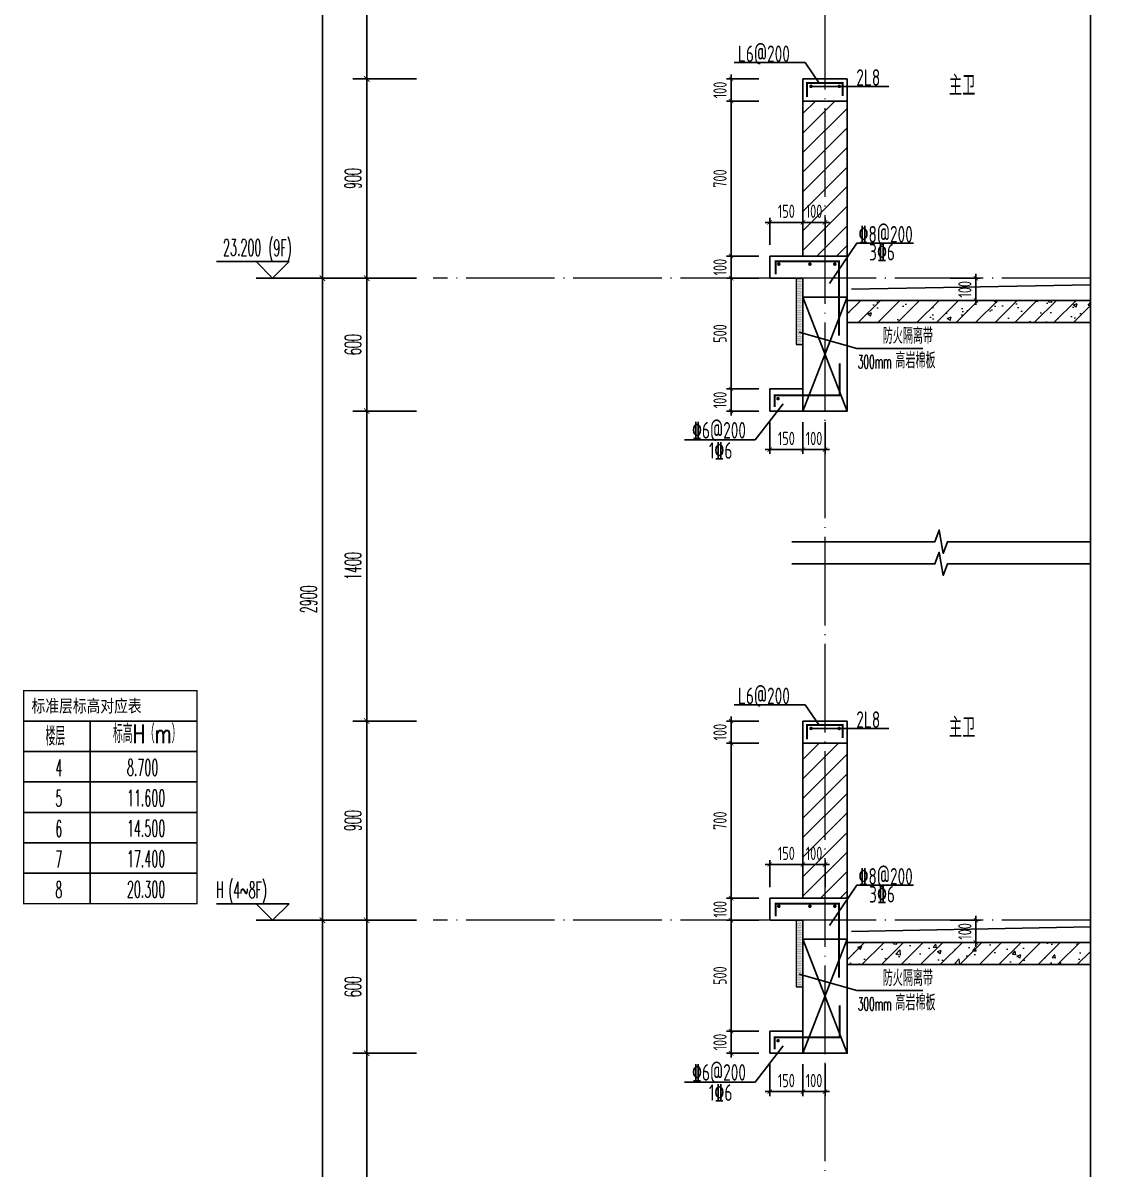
# Model space of a CAD drawing. Extents: x 826826 to 1642106, y -156213 to 399140.
# Drawn here: x 1565534 to 1570408, y 295343 to 300519 of the extents above; entities that cross this region are included whole.
import ezdxf

# ---------------------------------------------------------------- set-up
doc = ezdxf.new("R2010")
doc.units = 0
doc.header["$LTSCALE"] = 1000
doc.linetypes.add('DOTE', pattern=[2.4200000000000004, 2, -0.2, 0.02, -0.2])
doc.layers.get('0').update_dxf_attribs({"linetype": 'CONTINUOUS'})
doc.layers.get('DEFPOINTS').update_dxf_attribs({"linetype": 'CONTINUOUS'})
for name, color, linetype in [('C-Sheet-图框', 101, 'CONTINUOUS'), ('DIM', 2, 'CONTINUOUS'), ('DIM_ELEV', 3, 'CONTINUOUS'), ('DIM_IDEN', 67, 'CONTINUOUS'), ('DIM_SYMB', 3, 'CONTINUOUS'), ('PUB_DIM', 3, 'CONTINUOUS'), ('PUB_TEXT', 2, 'CONTINUOUS'), ('REIN', 6, 'CONTINUOUS'), ('S-大样-砼线', 7, 'CONTINUOUS'), ('S-引出线', 40, 'CONTINUOUS'), ('TEXT', 2, 'CONTINUOUS'), ('WALL', 5, 'CONTINUOUS'), ('看线', 251, 'CONTINUOUS')]:
    doc.layers.add(name, color=color, linetype=linetype)
for name, color, linetype, lineweight in [('DOTE', 251, 'DOTE', 9), ('PUB_HATCH', 8, 'CONTINUOUS', 9), ('内粉刷', 37, 'CONTINUOUS', 9)]:
    doc.layers.add(name, color=color, linetype=linetype, lineweight=lineweight)
doc.styles.add('_TCH_DIM', font='SIMPLEX.shx', dxfattribs={"width": 0.7, "bigfont": 'GBCBIG.shx'})
doc.styles.add('_TCH_DIM_T3', font='SIMPLEX.shx', dxfattribs={"width": 0.4941176470588236, "bigfont": 'GBCBIG.shx'})
doc.styles.add('DIM_FONT_T3', font='SIMPLEX', dxfattribs={"width": 0.7058823529411765, "bigfont": 'GBCBIG'})
doc.styles.add('TSSD_DIMENSION', font='Tssdeng.shx', dxfattribs={"width": 0.7, "bigfont": 'tssdchn.shx'})
doc.styles.add('TSSD_REIN', font='tssdeng.shx', dxfattribs={"width": 0.7, "height": 300, "bigfont": 'tssdchn.shx'})
doc.styles.add('w', font='tssdeng.shx', dxfattribs={"width": 0.8, "bigfont": 'tssdchn.shx'})
doc.styles.add('宋体', font='', dxfattribs={"height": 50})
doc.styles.get('宋体').set_extended_font_data('SimSun')
doc.dimstyles.new('_TCH_ARCH&&25', dxfattribs={"dimtxt": 74.375, "dimasz": 25, "dimexe": 62.5, "dimexo": 75, "dimgap": 25, "dimtad": 1, "dimdec": 0, "dimzin": 0, "dimdsep": 46, "dimtxsty": '_TCH_DIM_T3', "dimblk": 'ARCHTICK', "dimcen": 0.09, "dimclrt": 7, "dimazin": 0, "dimtfac": 1, "dimtdec": 0, "dimtix": 1, "dimtmove": 2, "dimatfit": 3, "dimldrblk": 'ARCHTICK', "dimfxl": 0, "dimtolj": 1, "dimtzin": 0, "dimarcsym": 0})
doc.dimstyles.new('TSSD_20_20', dxfattribs={"dimtxt": 60, "dimasz": 20, "dimexe": 20, "dimexo": 50, "dimgap": 20, "dimtad": 1, "dimdec": 0, "dimzin": 0, "dimdsep": 46, "dimtxsty": 'TSSD_DIMENSION', "dimblk": 'ARCHTICK', "dimblk1": 'ARCHTICK', "dimblk2": 'ARCHTICK', "dimcen": 0, "dimdle": 20, "dimclrt": 7, "dimadec": 0, "dimazin": 0, "dimtfac": 1, "dimtdec": 0, "dimtix": 1, "dimtmove": 2, "dimatfit": 3, "dimfxl": 0, "dimtolj": 1, "dimtzin": 0, "dimarcsym": 0})

# ---------------------------------------------------------------- blocks, each defined once
blk = doc.blocks.new('_ArchTick')
at = {"color": 0, "linetype": 'ByBlock', "const_width": 0.15}
blk.add_lwpolyline([(-0.5, -0.5), (0.5, 0.5)], dxfattribs=at)
blk = doc.blocks.new('*D2730')
at = {"layer": 'DEFPOINTS', "color": 0}
for p in [(910898.228396084, -114386.082387041), (911064.1882811756, -114386.082387041), (910898.228396084, -114486.0823868571)]:
    blk.add_point(p, dxfattribs=at)
at = {"layer": 'DIM', "color": 0, "lineweight": -2}
for p, q in [((910948.228396084, -114386.082387041), (911084.1882811756, -114386.082387041)), ((911064.1882811756, -114386.082387041), (911064.1882811756, -114366.082387041)), ((911064.1882811756, -114486.0823868571), (911064.1882811756, -114386.082387041)), ((910948.228396084, -114486.0823868571), (911084.1882811756, -114486.0823868571)), ((911064.1882811756, -114486.0823868571), (911064.1882811756, -114506.0823868571))]:
    blk.add_line(p, q, dxfattribs=at)
at = {"layer": 'DIM', "color": 0, "lineweight": -2, "xscale": 20, "yscale": 20, "zscale": 20}
for p, rotation in [((911064.1882811756, -114386.082387041), 270), ((911064.1882811756, -114486.0823868571), 90)]:
    blk.add_blockref('_ArchTick', p, dxfattribs=dict(at, rotation=rotation))
at = {"layer": 'DIM', "color": 7, "insert": (911014.1882811756, -114436.0823869489), "char_height": 60, "attachment_point": 5, "rotation": 90, "style": 'TSSD_DIMENSION'}
blk.add_mtext('\\A1;100', dxfattribs=at)
blk = doc.blocks.new('*D2731')
at = {"layer": 'DEFPOINTS', "color": 0}
for p in [(909958.4352635219, -113486.0823868667), (910133.0460299711, -113486.0823868667), (910133.0460299711, -113586.0823868667)]:
    blk.add_point(p, dxfattribs=at)
at = {"layer": 'DIM', "color": 0, "lineweight": -2}
for p, q in [((909958.4352635219, -113486.0823868667), (909958.4352635219, -113466.0823868667)), ((910083.0460299711, -113486.0823868667), (909938.4352635219, -113486.0823868667)), ((909958.4352635219, -113586.0823868667), (909958.4352635219, -113486.0823868667)), ((910083.0460299711, -113586.0823868667), (909938.4352635219, -113586.0823868667)), ((909958.4352635219, -113586.0823868667), (909958.4352635219, -113606.0823868667))]:
    blk.add_line(p, q, dxfattribs=at)
at = {"layer": 'DIM', "color": 0, "lineweight": -2, "xscale": 20, "yscale": 20, "zscale": 20}
for p, rotation in [((909958.4352635219, -113486.0823868667), 270), ((909958.4352635219, -113586.0823868667), 90)]:
    blk.add_blockref('_ArchTick', p, dxfattribs=dict(at, rotation=rotation))
at = {"layer": 'DIM', "color": 7, "insert": (909908.4352635219, -113536.0823868666), "char_height": 60, "attachment_point": 5, "rotation": 90, "style": 'TSSD_DIMENSION'}
blk.add_mtext('\\A1;100', dxfattribs=at)
blk = doc.blocks.new('*D2732')
at = {"layer": 'DEFPOINTS', "color": 0}
for p in [(909958.4352635219, -114286.0825243752), (910133.0460299711, -114286.0825243752), (910133.0460299711, -114386.0825243908)]:
    blk.add_point(p, dxfattribs=at)
at = {"layer": 'DIM', "color": 0, "lineweight": -2}
for p, q in [((910083.0460299711, -114286.0825243752), (909938.4352635219, -114286.0825243752)), ((909958.4352635219, -114286.0825243752), (909958.4352635219, -114266.0825243752)), ((909958.4352635219, -114386.0825243908), (909958.4352635219, -114286.0825243752)), ((910083.0460299711, -114386.0825243908), (909938.4352635219, -114386.0825243908)), ((909958.4352635219, -114386.0825243908), (909958.4352635219, -114406.0825243908))]:
    blk.add_line(p, q, dxfattribs=at)
at = {"layer": 'DIM', "color": 0, "lineweight": -2, "xscale": 20, "yscale": 20, "zscale": 20}
for p, rotation in [((909958.4352635219, -114286.0825243752), 270), ((909958.4352635219, -114386.0825243908), 90)]:
    blk.add_blockref('_ArchTick', p, dxfattribs=dict(at, rotation=rotation))
at = {"layer": 'DIM', "color": 7, "insert": (909908.4352635219, -114336.0825243829), "char_height": 60, "attachment_point": 5, "rotation": 90, "style": 'TSSD_DIMENSION'}
blk.add_mtext('\\A1;100', dxfattribs=at)
blk = doc.blocks.new('*D2733')
at = {"layer": 'DEFPOINTS', "color": 0}
for p in [(909958.4352635219, -114386.0825243908), (910133.0460299711, -114386.0825243908), (910133.0460299711, -114886.0825243908)]:
    blk.add_point(p, dxfattribs=at)
at = {"layer": 'DIM', "color": 0, "lineweight": -2}
for p, q in [((910083.0460299711, -114386.0825243908), (909938.4352635219, -114386.0825243908)), ((909958.4352635219, -114906.0825243908), (909958.4352635219, -114366.0825243908)), ((910083.0460299711, -114886.0825243908), (909938.4352635219, -114886.0825243908))]:
    blk.add_line(p, q, dxfattribs=at)
at = {"layer": 'DIM', "color": 0, "lineweight": -2, "xscale": 20, "yscale": 20, "zscale": 20}
for p, rotation in [((909958.4352635219, -114386.0825243908), 90), ((909958.4352635219, -114886.0825243908), 270)]:
    blk.add_blockref('_ArchTick', p, dxfattribs=dict(at, rotation=rotation))
at = {"layer": 'DIM', "color": 7, "insert": (909908.4352635219, -114636.0825243907), "char_height": 60, "attachment_point": 5, "rotation": 90, "style": 'TSSD_DIMENSION'}
blk.add_mtext('\\A1;500', dxfattribs=at)
blk = doc.blocks.new('*D2734')
at = {"layer": 'DEFPOINTS', "color": 0}
for p in [(909958.4352635219, -114886.0825243908), (910133.0460299711, -114886.0825243908), (910133.0460299711, -114986.0825243907)]:
    blk.add_point(p, dxfattribs=at)
at = {"layer": 'DIM', "color": 0, "lineweight": -2}
for p, q in [((910083.0460299711, -114886.0825243908), (909938.4352635219, -114886.0825243908)), ((909958.4352635219, -114886.0825243908), (909958.4352635219, -114866.0825243908)), ((909958.4352635219, -114986.0825243907), (909958.4352635219, -114886.0825243908)), ((910083.0460299711, -114986.0825243907), (909938.4352635219, -114986.0825243907)), ((909958.4352635219, -114986.0825243907), (909958.4352635219, -115006.0825243907))]:
    blk.add_line(p, q, dxfattribs=at)
at = {"layer": 'DIM', "color": 0, "lineweight": -2, "xscale": 20, "yscale": 20, "zscale": 20}
for p, rotation in [((909958.4352635219, -114886.0825243908), 270), ((909958.4352635219, -114986.0825243907), 90)]:
    blk.add_blockref('_ArchTick', p, dxfattribs=dict(at, rotation=rotation))
at = {"layer": 'DIM', "color": 7, "insert": (909908.4352635219, -114936.0825243906), "char_height": 60, "attachment_point": 5, "rotation": 90, "style": 'TSSD_DIMENSION'}
blk.add_mtext('\\A1;100', dxfattribs=at)
blk = doc.blocks.new('*D2735')
at = {"layer": 'DEFPOINTS', "color": 0}
for p in [(910133.0460299711, -114986.0825243871), (910283.0460299696, -114986.08252439), (910283.0460299696, -115159.7932143431)]:
    blk.add_point(p, dxfattribs=at)
at = {"layer": 'DIM', "color": 0, "lineweight": -2}
for p, q in [((910133.0460299711, -115036.0825243871), (910133.0460299711, -115179.7932143431)), ((910283.0460299696, -115036.08252439), (910283.0460299696, -115179.7932143431)), ((910113.0460299711, -115159.7932143431), (910303.0460299696, -115159.7932143431))]:
    blk.add_line(p, q, dxfattribs=at)
at = {"layer": 'DIM', "color": 0, "lineweight": -2, "xscale": 20, "yscale": 20, "zscale": 20, "rotation": 180}
blk.add_blockref('_ArchTick', (910133.0460299711, -115159.7932143431), dxfattribs=at)
at = {"layer": 'DIM', "color": 0, "lineweight": -2, "xscale": 20, "yscale": 20, "zscale": 20}
blk.add_blockref('_ArchTick', (910283.0460299696, -115159.7932143431), dxfattribs=at)
at = {"layer": 'DIM', "color": 7, "insert": (910208.0460299703, -115109.7932143431), "char_height": 60, "attachment_point": 5, "style": 'TSSD_DIMENSION'}
blk.add_mtext('\\A1;150', dxfattribs=at)
blk = doc.blocks.new('*D2736')
at = {"layer": 'DEFPOINTS', "color": 0}
for p in [(910283.0460299696, -114986.08252439), (910383.0460232922, -114986.0825243919), (910383.0460232922, -115159.7932143455)]:
    blk.add_point(p, dxfattribs=at)
at = {"layer": 'DIM', "color": 0, "lineweight": -2}
for p, q in [((910283.0460299696, -115036.08252439), (910283.0460299696, -115179.7932143455)), ((910383.0460232922, -115036.0825243919), (910383.0460232922, -115179.7932143455)), ((910283.0460299696, -115159.7932143455), (910263.0460299696, -115159.7932143455)), ((910283.0460299696, -115159.7932143455), (910383.0460232922, -115159.7932143455)), ((910383.0460232922, -115159.7932143455), (910403.0460232922, -115159.7932143455))]:
    blk.add_line(p, q, dxfattribs=at)
at = {"layer": 'DIM', "color": 0, "lineweight": -2, "xscale": 20, "yscale": 20, "zscale": 20}
blk.add_blockref('_ArchTick', (910283.0460299696, -115159.7932143455), dxfattribs=at)
at = {"layer": 'DIM', "color": 0, "lineweight": -2, "xscale": 20, "yscale": 20, "zscale": 20, "rotation": 180}
blk.add_blockref('_ArchTick', (910383.0460232922, -115159.7932143455), dxfattribs=at)
at = {"layer": 'DIM', "color": 7, "insert": (910333.0460266309, -115109.7932143455), "char_height": 60, "attachment_point": 5, "style": 'TSSD_DIMENSION'}
blk.add_mtext('\\A1;100', dxfattribs=at)
blk = doc.blocks.new('*D2737')
at = {"layer": 'DEFPOINTS', "color": 0}
for p in [(910283.0460299663, -114133.7331786214), (910133.0460299368, -114286.0566567279), (910283.0460299663, -114286.0566567308)]:
    blk.add_point(p, dxfattribs=at)
at = {"layer": 'DIM', "color": 0, "lineweight": -2}
for p, q in [((910113.0460299368, -114133.7331786214), (910303.0460299663, -114133.7331786214)), ((910133.0460299368, -114236.0566567279), (910133.0460299368, -114113.7331786214)), ((910283.0460299663, -114236.0566567308), (910283.0460299663, -114113.7331786214))]:
    blk.add_line(p, q, dxfattribs=at)
at = {"layer": 'DIM', "color": 0, "lineweight": -2, "xscale": 20, "yscale": 20, "zscale": 20, "rotation": 180}
blk.add_blockref('_ArchTick', (910133.0460299368, -114133.7331786214), dxfattribs=at)
at = {"layer": 'DIM', "color": 0, "lineweight": -2, "xscale": 20, "yscale": 20, "zscale": 20}
blk.add_blockref('_ArchTick', (910283.0460299663, -114133.7331786214), dxfattribs=at)
at = {"layer": 'DIM', "color": 7, "insert": (910208.0460299515, -114083.7331786214), "char_height": 60, "attachment_point": 5, "style": 'TSSD_DIMENSION'}
blk.add_mtext('\\A1;150', dxfattribs=at)
blk = doc.blocks.new('*D2738')
at = {"layer": 'DEFPOINTS', "color": 0}
for p in [(910383.0460232887, -114133.7331786237), (910283.0460299663, -114286.0566567308), (910383.0460232887, -114286.0566567327)]:
    blk.add_point(p, dxfattribs=at)
at = {"layer": 'DIM', "color": 0, "lineweight": -2}
for p, q in [((910283.0460299663, -114133.7331786237), (910263.0460299663, -114133.7331786237)), ((910283.0460299663, -114236.0566567308), (910283.0460299663, -114113.7331786237)), ((910283.0460299663, -114133.7331786237), (910383.0460232887, -114133.7331786237)), ((910383.0460232887, -114236.0566567327), (910383.0460232887, -114113.7331786237)), ((910383.0460232887, -114133.7331786237), (910403.0460232887, -114133.7331786237))]:
    blk.add_line(p, q, dxfattribs=at)
at = {"layer": 'DIM', "color": 0, "lineweight": -2, "xscale": 20, "yscale": 20, "zscale": 20}
blk.add_blockref('_ArchTick', (910283.0460299663, -114133.7331786237), dxfattribs=at)
at = {"layer": 'DIM', "color": 0, "lineweight": -2, "xscale": 20, "yscale": 20, "zscale": 20, "rotation": 180}
blk.add_blockref('_ArchTick', (910383.0460232887, -114133.7331786237), dxfattribs=at)
at = {"layer": 'DIM', "color": 7, "insert": (910333.0460266275, -114083.7331786237), "char_height": 60, "attachment_point": 5, "style": 'TSSD_DIMENSION'}
blk.add_mtext('\\A1;100', dxfattribs=at)
blk = doc.blocks.new('*D2739')
at = {"layer": 'DEFPOINTS', "color": 0}
for p in [(909958.4352635219, -113586.0823868667), (910133.0460299711, -113586.0823868667), (910133.0460299711, -114286.0825243752)]:
    blk.add_point(p, dxfattribs=at)
at = {"layer": 'DIM', "color": 0, "lineweight": -2}
for p, q in [((909958.4352635219, -114306.0825243752), (909958.4352635219, -113566.0823868667)), ((910083.0460299711, -113586.0823868667), (909938.4352635219, -113586.0823868667)), ((910083.0460299711, -114286.0825243752), (909938.4352635219, -114286.0825243752))]:
    blk.add_line(p, q, dxfattribs=at)
at = {"layer": 'DIM', "color": 0, "lineweight": -2, "xscale": 20, "yscale": 20, "zscale": 20}
for p, rotation in [((909958.4352635219, -113586.0823868667), 90), ((909958.4352635219, -114286.0825243752), 270)]:
    blk.add_blockref('_ArchTick', p, dxfattribs=dict(at, rotation=rotation))
at = {"layer": 'DIM', "color": 7, "insert": (909908.4352635219, -113936.0824556208), "char_height": 60, "attachment_point": 5, "rotation": 90, "style": 'TSSD_DIMENSION'}
blk.add_mtext('\\A1;700', dxfattribs=at)
blk = doc.blocks.new('A$C29D55E6B')
at = {"layer": 'C-Sheet-图框', "color": 0}
for p, q in [((-1349.838383228984, 899.9999999999563), (-567.0857978335116, 899.9999999999563)), ((-1349.838383228984, 900.0000000000146), (-567.0857978335116, 900.0000000000146)), ((-1049.526026668493, 900.0000000000146), (-1049.526026668493, 75)), ((-1349.838383228984, 762.5000000000146), (-567.0857978335116, 762.5000000000146)), ((-1349.838383228984, 625.0000000000146), (-567.0857978335116, 625.0000000000146)), ((-1349.838383228984, 487.5000000000146), (-567.0857978335116, 487.5000000000146)), ((-1349.838383228984, 350.0000000000146), (-567.0857978335116, 350.0000000000146)), ((-1349.838383228984, 212.5000000000146), (-567.0857978335116, 212.5000000000146))]:
    blk.add_line(p, q, dxfattribs=at)
at = {"layer": 'C-Sheet-图框', "color": 0, "const_width": 5.999999999999876}
blk.add_lwpolyline([(-1349.838383228984, 74.9999999999709), (-567.0857978335116, 75), (-567.0857978335116, 1037.499999999956), (-1349.838383228984, 1037.499999999956)], close=True, dxfattribs=at)
at = {"layer": 'DIM_ELEV'}
for p, q in [((-150.0000000011642, 6475.000000000175), (-478.000000001164, 6475.000000000175)), ((-225.0000000011642, 6400.000000000175), (-300.0000000011642, 6475.000000000175)), ((-225.0000000011642, 6400.000000000175), (-150.0000000011642, 6475.000000000175)), ((200.0000000045839, 6400.000000000175), (-300.0000000011642, 6400.000000000175)), ((-150.0000000011642, 5875.000000000116), (-478.000000001164, 5875.000000000116)), ((-225.0000000011642, 5800.000000000116), (-300.0000000011642, 5875.000000000116)), ((-225.0000000011642, 5800.000000000116), (-150.0000000011642, 5875.000000000116)), ((200.0000000045839, 5800.000000000116), (-300.0000000011642, 5800.000000000116)), ((-150.0000000011642, 75), (-478.000000001164, 75)), ((-225.0000000011642, 0), (-300.0000000011642, 75)), ((-225.0000000011642, 0), (-150.0000000011642, 75)), ((200.0000000045839, 0), (-300.0000000011642, 0))]:
    blk.add_line(p, q, dxfattribs=at)
at = {"layer": 'DIM_ELEV', "color": 1}
for p, q in [((-150.0000000011642, 2975.000000000116), (-478.000000001164, 2975.000000000116)), ((-225.0000000011642, 2900.000000000116), (-300.0000000011642, 2975.000000000116)), ((-225.0000000011642, 2900.000000000116), (-150.0000000011642, 2975.000000000116)), ((200.0000000045839, 2900.000000000116), (-300.0000000011642, 2900.000000000116))]:
    blk.add_line(p, q, dxfattribs=at)
at = {"layer": 'PUB_TEXT', "style": '_TCH_DIM'}
for s, height, width, p in [('26.700', 74.375, 0.4941176470588236, (-449.1000000011641, 6501.250000000175)), ('26.100', 74.375, 0.4941176470588236, (-450.500000001164, 5901.250000000116)), ('(RF)', 74.375, 0.4941176470588236, (-251.7500000011641, 5900.025000000116)), ('楼层', 84.39716312056737, 0.7, (-1250.710356476367, 789.4725958884956)), ('标高H（m）', 84.39716312056737, 0.7, (-946.1956964207347, 800.5624799427605)), ('4', 74.375, 0.4941176470588236, (-1206.414537627716, 651.3391062311857)), ('8.700', 74.375, 0.4941176470588236, (-883.0415018703789, 653.2302326417557)), ('5', 74.375, 0.4941176470588236, (-1206.414537627716, 513.8391062311857)), ('11.600', 74.375, 0.4941176470588236, (-883.0415018703789, 515.7302326417557)), ('6', 74.375, 0.4941176470588236, (-1206.414537627716, 376.3391062311857)), ('14.500', 74.375, 0.4941176470588236, (-883.0415018703789, 378.2302326417557)), ('7', 74.375, 0.4941176470588236, (-1206.414537627716, 238.8391062311857)), ('17.400', 74.375, 0.4941176470588236, (-883.0415018703789, 240.7302326417557)), ('8', 74.375, 0.4941176470588236, (-1206.414537627716, 101.3391062311857)), ('20.300', 74.375, 0.4941176470588236, (-883.0415018703789, 103.2302326417557)), ('H', 74.375, 0.4941176470588236, (-480.6000000011641, 101.25)), ('(4~8F)', 74.375, 0.4941176470588236, (-424.825000001164, 100.025))]:
    blk.add_text(s, height=height, dxfattribs=dict(at, width=width)).set_placement(p)
at = {"layer": 'PUB_TEXT', "color": 1, "style": '_TCH_DIM', "width": 0.4941176470588236}
for s, p in [('23.200', (-449.1000000011641, 3001.250000000116)), ('(9F)', (-243.7000000011641, 3000.025000000117))]:
    blk.add_text(s, height=74.375, dxfattribs=at).set_placement(p)
at = {"layer": 'PUB_TEXT', "color": 2, "style": '宋体', "width": 0.8}
blk.add_text('标准层标高对应表', height=56.9620253164557, dxfattribs=at).set_placement((-1313.847706261906, 939.9325862268015))
blk = doc.blocks.new('VDVDXAXFSFFX')
at = {"layer": 'PUB_HATCH'}
h = blk.add_hatch(dxfattribs=at)
h.set_pattern_fill('DOTS', color=251, scale=2, style=0)
h.set_pattern_definition([(0, (924712.4965232481, -148185.5928938247), (1.5875, 3.175), [0, -3.175])])
h.paths.add_polyline_path([(924682.496528509, -148185.5928938247), (924712.4965288265, -148185.5928938247), (924712.4965296196, -147935.5928918117), (924712.4965296126, -147885.5928918776), (924712.4965232481, -147885.5928918157), (924712.4965232481, -147885.5928938247), (924682.496528509, -147885.5928938247)])
at = {"layer": 'DIM_IDEN', "color": 5}
for p, q in [((924695.4944669578, -148129.2886519908), (924955.5658560492, -148202.8897275763)), ((924955.5658560492, -148202.8897275763), (925253.409062462, -148202.8897275763))]:
    blk.add_line(p, q, dxfattribs=at)
at = {"layer": 'PUB_HATCH', "color": 5}
blk.add_lwpolyline([(924712.4965232481, -147885.5928938247), (924682.496528509, -147885.5928938247), (924682.496528509, -148185.5928938247), (924712.4965232481, -148185.5928938247)], close=True, dxfattribs=at)
at = {"layer": 'PUB_TEXT', "style": 'DIM_FONT_T3', "width": 0.7058823529411765}
blk.add_text('防火隔离带', height=71.48936170212767, dxfattribs=at).set_placement((925072.609312775, -148181.8897275763))
at = {"layer": 'PUB_TEXT', "color": 5, "style": 'DIM_FONT_T3'}
for s, height, width, p in [('300mm', 59.5, 0.4982698961937717, (924960.3522060211, -148292.9097275763)), ('高岩棉板', 71.48936170212767, 0.7058823529411765, (925129.763970727, -148292.9097275763))]:
    blk.add_text(s, height=height, dxfattribs=dict(at, width=width)).set_placement(p)
blk = doc.blocks.new('*D1650')
at = {"layer": 'DEFPOINTS', "color": 0}
for p in [(1567087.234333902, 295866.3822785675), (1567387.234333923, 295866.3822785675), (1567387.234333923, 294466.3824160881)]:
    blk.add_point(p, dxfattribs=at)
at = {"layer": 'PUB_DIM', "color": 0, "lineweight": -2}
for p, q in [((1567312.234333923, 295866.3822785675), (1567024.734333902, 295866.3822785675)), ((1567087.234333902, 294466.3824160881), (1567087.234333902, 295866.3822785675)), ((1567312.234333923, 294466.3824160881), (1567024.734333902, 294466.3824160881))]:
    blk.add_line(p, q, dxfattribs=at)
at = {"layer": 'PUB_DIM', "color": 0, "lineweight": -2, "xscale": 25, "yscale": 25, "zscale": 25}
for p, rotation in [((1567087.234333902, 295866.3822785675), 90), ((1567087.234333902, 294466.3824160881), 270)]:
    blk.add_blockref('_ArchTick', p, dxfattribs=dict(at, rotation=rotation))
at = {"layer": 'PUB_DIM', "color": 7, "insert": (1567025.046833902, 295166.3823473281), "char_height": 74.375, "attachment_point": 5, "rotation": 90, "style": '_TCH_DIM_T3'}
blk.add_mtext('\\A1;1400', dxfattribs=at)
blk = doc.blocks.new('*D1651')
at = {"layer": 'DEFPOINTS', "color": 0}
for p in [(1567087.234333902, 296466.3822785672), (1567387.234333923, 296466.3822785672), (1567387.234333923, 295866.3822785675)]:
    blk.add_point(p, dxfattribs=at)
at = {"layer": 'PUB_DIM', "color": 0, "lineweight": -2}
for p, q in [((1567312.234333923, 296466.3822785672), (1567024.734333902, 296466.3822785672)), ((1567087.234333902, 295866.3822785675), (1567087.234333902, 296466.3822785672)), ((1567312.234333923, 295866.3822785675), (1567024.734333902, 295866.3822785675))]:
    blk.add_line(p, q, dxfattribs=at)
at = {"layer": 'PUB_DIM', "color": 0, "lineweight": -2, "xscale": 25, "yscale": 25, "zscale": 25}
for p, rotation in [((1567087.234333902, 296466.3822785672), 90), ((1567087.234333902, 295866.3822785675), 270)]:
    blk.add_blockref('_ArchTick', p, dxfattribs=dict(at, rotation=rotation))
at = {"layer": 'PUB_DIM', "color": 7, "insert": (1567025.046833902, 296166.3822785676), "char_height": 74.375, "attachment_point": 5, "rotation": 90, "style": '_TCH_DIM_T3'}
blk.add_mtext('\\A1;600', dxfattribs=at)
blk = doc.blocks.new('*D1652')
at = {"layer": 'DEFPOINTS', "color": 0}
for p in [(1567087.234333902, 297366.3824160879), (1567387.234333923, 297366.3824160879), (1567387.234333923, 296466.3822785672)]:
    blk.add_point(p, dxfattribs=at)
at = {"layer": 'PUB_DIM', "color": 0, "lineweight": -2}
for p, q in [((1567312.234333923, 297366.3824160879), (1567024.734333902, 297366.3824160879)), ((1567087.234333902, 296466.3822785672), (1567087.234333902, 297366.3824160879)), ((1567312.234333923, 296466.3822785672), (1567024.734333902, 296466.3822785672))]:
    blk.add_line(p, q, dxfattribs=at)
at = {"layer": 'PUB_DIM', "color": 0, "lineweight": -2, "xscale": 25, "yscale": 25, "zscale": 25}
for p, rotation in [((1567087.234333902, 297366.3824160879), 90), ((1567087.234333902, 296466.3822785672), 270)]:
    blk.add_blockref('_ArchTick', p, dxfattribs=dict(at, rotation=rotation))
at = {"layer": 'PUB_DIM', "color": 7, "insert": (1567025.046833902, 296916.3823473278), "char_height": 74.375, "attachment_point": 5, "rotation": 90, "style": '_TCH_DIM_T3'}
blk.add_mtext('\\A1;900', dxfattribs=at)
blk = doc.blocks.new('*D1653')
at = {"layer": 'DEFPOINTS', "color": 0}
for p in [(1567087.234333902, 298766.382278554), (1567387.234333923, 298766.382278554), (1567387.234333923, 297366.3824160879)]:
    blk.add_point(p, dxfattribs=at)
at = {"layer": 'PUB_DIM', "color": 0, "lineweight": -2}
for p, q in [((1567312.234333923, 298766.382278554), (1567024.734333902, 298766.382278554)), ((1567087.234333902, 297366.3824160879), (1567087.234333902, 298766.382278554)), ((1567312.234333923, 297366.3824160879), (1567024.734333902, 297366.3824160879))]:
    blk.add_line(p, q, dxfattribs=at)
at = {"layer": 'PUB_DIM', "color": 0, "lineweight": -2, "xscale": 25, "yscale": 25, "zscale": 25}
for p, rotation in [((1567087.234333902, 298766.382278554), 90), ((1567087.234333902, 297366.3824160879), 270)]:
    blk.add_blockref('_ArchTick', p, dxfattribs=dict(at, rotation=rotation))
at = {"layer": 'PUB_DIM', "color": 7, "insert": (1567025.046833902, 298066.3823473212), "char_height": 74.375, "attachment_point": 5, "rotation": 90, "style": '_TCH_DIM_T3'}
blk.add_mtext('\\A1;1400', dxfattribs=at)
blk = doc.blocks.new('*D1654')
at = {"layer": 'DEFPOINTS', "color": 0}
for p in [(1567087.234333902, 299366.3822785675), (1567387.234333923, 299366.3822785675), (1567387.234333923, 298766.382278554)]:
    blk.add_point(p, dxfattribs=at)
at = {"layer": 'PUB_DIM', "color": 0, "lineweight": -2}
for p, q in [((1567312.234333923, 299366.3822785675), (1567024.734333902, 299366.3822785675)), ((1567087.234333902, 298766.382278554), (1567087.234333902, 299366.3822785675)), ((1567312.234333923, 298766.382278554), (1567024.734333902, 298766.382278554))]:
    blk.add_line(p, q, dxfattribs=at)
at = {"layer": 'PUB_DIM', "color": 0, "lineweight": -2, "xscale": 25, "yscale": 25, "zscale": 25}
for p, rotation in [((1567087.234333902, 299366.3822785675), 90), ((1567087.234333902, 298766.382278554), 270)]:
    blk.add_blockref('_ArchTick', p, dxfattribs=dict(at, rotation=rotation))
at = {"layer": 'PUB_DIM', "color": 7, "insert": (1567025.046833902, 299066.382278561), "char_height": 74.375, "attachment_point": 5, "rotation": 90, "style": '_TCH_DIM_T3'}
blk.add_mtext('\\A1;600', dxfattribs=at)
blk = doc.blocks.new('*D1655')
at = {"layer": 'DEFPOINTS', "color": 0}
for p in [(1567087.234333902, 300266.3824160884), (1567387.234333923, 300266.3824160884), (1567387.234333923, 299366.3822785675)]:
    blk.add_point(p, dxfattribs=at)
at = {"layer": 'PUB_DIM', "color": 0, "lineweight": -2}
for p, q in [((1567312.234333923, 300266.3824160884), (1567024.734333902, 300266.3824160884)), ((1567087.234333902, 299366.3822785675), (1567087.234333902, 300266.3824160884)), ((1567312.234333923, 299366.3822785675), (1567024.734333902, 299366.3822785675))]:
    blk.add_line(p, q, dxfattribs=at)
at = {"layer": 'PUB_DIM', "color": 0, "lineweight": -2, "xscale": 25, "yscale": 25, "zscale": 25}
for p, rotation in [((1567087.234333902, 300266.3824160884), 90), ((1567087.234333902, 299366.3822785675), 270)]:
    blk.add_blockref('_ArchTick', p, dxfattribs=dict(at, rotation=rotation))
at = {"layer": 'PUB_DIM', "color": 7, "insert": (1567025.046833902, 299816.3823473282), "char_height": 74.375, "attachment_point": 5, "rotation": 90, "style": '_TCH_DIM_T3'}
blk.add_mtext('\\A1;900', dxfattribs=at)
blk = doc.blocks.new('*D1656')
at = {"layer": 'DEFPOINTS', "color": 0}
for p in [(1567087.234333902, 301666.3741443525), (1567387.234333923, 301666.3741443525), (1567387.234333923, 300266.3824160884)]:
    blk.add_point(p, dxfattribs=at)
at = {"layer": 'PUB_DIM', "color": 0, "lineweight": -2}
for p, q in [((1567312.234333923, 301666.3741443525), (1567024.734333902, 301666.3741443525)), ((1567087.234333902, 300266.3824160884), (1567087.234333902, 301666.3741443525)), ((1567312.234333923, 300266.3824160884), (1567024.734333902, 300266.3824160884))]:
    blk.add_line(p, q, dxfattribs=at)
at = {"layer": 'PUB_DIM', "color": 0, "lineweight": -2, "xscale": 25, "yscale": 25, "zscale": 25}
for p, rotation in [((1567087.234333902, 301666.3741443525), 90), ((1567087.234333902, 300266.3824160884), 270)]:
    blk.add_blockref('_ArchTick', p, dxfattribs=dict(at, rotation=rotation))
at = {"layer": 'PUB_DIM', "color": 7, "insert": (1567025.046833902, 300966.3782802207), "char_height": 74.375, "attachment_point": 5, "rotation": 90, "style": '_TCH_DIM_T3'}
blk.add_mtext('\\A1;1400', dxfattribs=at)
blk = doc.blocks.new('*D1662')
at = {"layer": 'DEFPOINTS', "color": 0}
for p in [(1566887.234333897, 296466.3822785672), (1567387.234333923, 296466.3822785672), (1567387.234333923, 293566.3822785674)]:
    blk.add_point(p, dxfattribs=at)
at = {"layer": 'PUB_DIM', "color": 0, "lineweight": -2}
for p, q in [((1567312.234333923, 296466.3822785672), (1566824.734333897, 296466.3822785672)), ((1566887.234333897, 293566.3822785674), (1566887.234333897, 296466.3822785672)), ((1567312.234333923, 293566.3822785674), (1566824.734333897, 293566.3822785674))]:
    blk.add_line(p, q, dxfattribs=at)
at = {"layer": 'PUB_DIM', "color": 0, "lineweight": -2, "xscale": 25, "yscale": 25, "zscale": 25}
for p, rotation in [((1566887.234333897, 296466.3822785672), 90), ((1566887.234333897, 293566.3822785674), 270)]:
    blk.add_blockref('_ArchTick', p, dxfattribs=dict(at, rotation=rotation))
at = {"layer": 'PUB_DIM', "color": 7, "insert": (1566825.046833897, 295016.3822785675), "char_height": 74.375, "attachment_point": 5, "rotation": 90, "style": '_TCH_DIM_T3'}
blk.add_mtext('\\A1;2900', dxfattribs=at)
blk = doc.blocks.new('*D1663')
at = {"layer": 'DEFPOINTS', "color": 0}
for p in [(1566887.234333897, 299366.3822785674), (1567387.234333923, 299366.3822785674), (1567387.234333923, 296466.3822785672)]:
    blk.add_point(p, dxfattribs=at)
at = {"layer": 'PUB_DIM', "color": 0, "lineweight": -2}
for p, q in [((1567312.234333923, 299366.3822785674), (1566824.734333897, 299366.3822785674)), ((1566887.234333897, 296466.3822785672), (1566887.234333897, 299366.3822785674)), ((1567312.234333923, 296466.3822785672), (1566824.734333897, 296466.3822785672))]:
    blk.add_line(p, q, dxfattribs=at)
at = {"layer": 'PUB_DIM', "color": 0, "lineweight": -2, "xscale": 25, "yscale": 25, "zscale": 25}
for p, rotation in [((1566887.234333897, 299366.3822785674), 90), ((1566887.234333897, 296466.3822785672), 270)]:
    blk.add_blockref('_ArchTick', p, dxfattribs=dict(at, rotation=rotation))
at = {"layer": 'PUB_DIM', "color": 7, "insert": (1566825.046833897, 297916.3822785675), "char_height": 74.375, "attachment_point": 5, "rotation": 90, "style": '_TCH_DIM_T3'}
blk.add_mtext('\\A1;2900', dxfattribs=at)
blk = doc.blocks.new('*D1664')
at = {"layer": 'DEFPOINTS', "color": 0}
for p in [(1566887.234333897, 302266.3822785674), (1567387.234333923, 302266.3822785674), (1567387.234333923, 299366.3822785674)]:
    blk.add_point(p, dxfattribs=at)
at = {"layer": 'PUB_DIM', "color": 0, "lineweight": -2}
for p, q in [((1567312.234333923, 302266.3822785674), (1566824.734333897, 302266.3822785674)), ((1566887.234333897, 299366.3822785674), (1566887.234333897, 302266.3822785674)), ((1567312.234333923, 299366.3822785674), (1566824.734333897, 299366.3822785674))]:
    blk.add_line(p, q, dxfattribs=at)
at = {"layer": 'PUB_DIM', "color": 0, "lineweight": -2, "xscale": 25, "yscale": 25, "zscale": 25}
for p, rotation in [((1566887.234333897, 302266.3822785674), 90), ((1566887.234333897, 299366.3822785674), 270)]:
    blk.add_blockref('_ArchTick', p, dxfattribs=dict(at, rotation=rotation))
at = {"layer": 'PUB_DIM', "color": 7, "insert": (1566825.046833897, 300816.3822785676), "char_height": 74.375, "attachment_point": 5, "rotation": 90, "style": '_TCH_DIM_T3'}
blk.add_mtext('\\A1;2900', dxfattribs=at)
blk = doc.blocks.new('20210809.02282059')
at = {"layer": 'REIN', "const_width": 9}
blk.add_lwpolyline([(87484.17413905729, 66580.93723980524), (87484.17413905729, 66644.7473179046), (87644.05902665015, 66644.7473179046), (87644.05902665015, 66586.78243779903)], dxfattribs=at)
at = {"layer": 'REIN', "const_width": 8}
for points in [[(87497.66146427253, 66629.68552062381, 1), (87505.66146427253, 66629.68552062381, 1)], [(87625.09821334062, 66629.68552062381, 1), (87633.09821334062, 66629.68552062381, 1)]]:
    blk.add_lwpolyline(points, format="xyb", close=True, dxfattribs=at)
at = {"layer": 'S-引出线'}
for p, q in [((87474.5888281595, 66737.00278282212), (87154.50981688779, 66737.00278282212)), ((87538.80876634456, 66644.7473179046), (87474.5888281595, 66737.00278282212)), ((87501.66146427253, 66629.68552062381), (87853.2882327484, 66629.68552062381))]:
    blk.add_line(p, q, dxfattribs=at)
at = {"layer": 'TEXT', "style": 'w', "width": 0.7}
for s, p in [('L6@200', (87171.47256206069, 66739.17247021152)), ('2L8', (87706.15828353167, 66632.06966891466))]:
    blk.add_text(s, height=75, rotation=1.867629851175362e-07, dxfattribs=at).set_placement(p)
blk = doc.blocks.new('A$C124E38C7')
at = {"layer": 'REIN'}
for points in [[(411.3491916419007, 827.6198026949423, 9, 9, 0), (411.3491916419007, 885.7864124497282, 9, 9, 0), (697.136046927888, 885.7864124497282, 9, 9, 0), (697.136046927888, 551.0904451996903, 9, 9, 0)], [(407.7055343370885, 227.9407258796855, 9, 9, 0), (407.7055343370885, 280.9011473031132, 9, 9, 0), (700.087186511606, 280.9011473031132, 9, 9, 0), (700.087186511606, 425.2876792717143, 9, 9, 0)]]:
    blk.add_lwpolyline(points, format="xyseb", dxfattribs=at)
at = {"layer": 'REIN', "const_width": 8}
for points in [[(421.8327268124558, 873.5427987211733, 1), (429.8327268124558, 873.5427987211733, 1)], [(562.2868298138492, 873.5427987211733, 1), (570.2868298138492, 873.5427987211733, 1)], [(674.8765359376557, 873.5427987211733, 1), (682.8765359376557, 873.5427987211733, 1)], [(418.3428307138383, 266.0767502083327, 1), (426.3428307138383, 266.0767502083327, 1)]]:
    blk.add_lwpolyline(points, format="xyb", close=True, dxfattribs=at)
at = {"layer": 'S-大样-砼线'}
for p, q in [((534.9131775260903, 724.9081133130239), (734.9131767665967, 209.8477938786382)), ((734.9161242698319, 724.9081133109867), (534.9161258917302, 209.8477938691503))]:
    blk.add_line(p, q, dxfattribs=at)
blk.add_lwpolyline([(734.9131833887659, 724.9081133072614), (534.9131775260903, 724.9081133072614), (534.913177951239, 209.8477938728756), (734.9131838129833, 209.8477938728756)], close=True, dxfattribs=at)
at = {"layer": 'S-引出线'}
for points in [[(655.4759675925598, 786.1005740879918), (777.7402859008871, 968.3219862158294), (1034.716379232705, 968.3219862158294)], [(445.2635719589889, 242.7101313573658), (318.597527531907, 79.6172117459937), (0.007638059556484222, 79.6172117459937)]]:
    blk.add_lwpolyline(points, dxfattribs=at)
at = {"layer": 'TEXT', "style": 'TSSD_REIN', "width": 0.7}
for s, p in [('%%1328@200', (785.8780742259696, 970.9405861510313)), ('3%%1326', (833.783343960531, 890.0683411068167)), ('%%1326@200', (33.9313798728399, 85.49755562626524)), ('1%%1326', (110.1330228815787, -5.766491179412697))]:
    blk.add_text(s, height=75, rotation=1.867629851175362e-07, dxfattribs=at).set_placement(p)
blk = doc.blocks.new('GHFHFHTFDFS')
at = {"layer": 'PUB_HATCH'}
h = blk.add_hatch(dxfattribs=at)
h.set_pattern_fill('普通砖', color=256, scale=25, style=0)
h.set_pattern_definition([(45, (0, 44.8778375), (-44.19419150182874, 44.19419150182875), [])])
h.paths.add_polyline_path([(910483.0460232225, -114286.0823868666), (910483.0460232225, -113586.0823868667), (910283.0460232225, -113586.0823868667), (910283.0460232225, -114286.0823868666)])
h = blk.add_hatch(dxfattribs=at)
h.set_pattern_fill('钢筋混凝土', color=256, scale=25, style=0)
h.set_pattern_definition([(45, (0, 0), (-44.19417382415921, 44.19417382415922), []), (49.99999999999999, (0, 0), (179.3150456501884, -15.68803374564878), [18.75, -206.25]), (355, (0, 0), (-34.68783340325, 188.048033425003), [15, -165]), (100.4514, (14.94292, -1.307335), (144.6273454285054, 172.3598855152384), [15.9350475, -175.285528]), (46.18420000000002, (0, 50), (266.8102621564111, -41.37975358225452), [28.125, -309.3749999999999]), (96.6356, (22.23418625, 46.55167325), (233.6656763871758, 243.5294677251104), [23.902572, -262.92825]), (351.1842, (0, 50), (233.6654862834068, 243.5296502313311), [22.5, -247.5]), (21, (25, 37.5), (149.2267630296154, -100.6547226663347), [18.75, -206.25]), (326.0000000000001, (25, 37.5), (60.82883298039543, 181.2875112617133), [15, -165]), (71.4514, (37.43555825, 29.1120985), (210.0556571453725, 80.6326241774881), [15.9350475, -175.285528]), (37.50000000000001, (0, 0), (3.039963829322667, 83.22346345782788), [0, -163, 0, -167.5, 0, -165.625]), (7.499999999999999, (0, 0), (65.76738436053715, 98.60292797059006), [0, -95.5, 0, -159.25, 0, -63.125]), (327.5, (-55.75, 0), (133.4556090431022, -5.638717933594939), [0, -62.5, 0, -195, 0, -258.75]), (317.5, (-80.75, 0), (145.7965423355966, 25.02624558307943), [0, -81.25, 0, -129.5, 0, -183.75])])
h.paths.add_polyline_path([(910483.0460278066, -114486.0823868664), (910483.0460266554, -114586.0823868664), (911581.5709424494, -114586.082386862), (911581.570942449, -114486.082386862)])
at = {"layer": 'WALL'}
for p, q in [((910283.0460299271, -113586.0823868667), (910283.0460299271, -113486.0823868667)), ((910283.0460299271, -113486.0823868667), (910483.0460299271, -113486.0823868667)), ((910483.0460299271, -113586.0823868667), (910483.0460299271, -113486.0823868667)), ((910283.0460232225, -114286.0823868666), (910283.0460232225, -113586.0823868667)), ((910283.0460299271, -113586.0823868667), (910483.0460299271, -113586.0823868667)), ((910483.0460232225, -114286.0823868666), (910483.0460232225, -113586.0823868667)), ((910483.0460301089, -114286.0825243875), (910133.046029971, -114286.0825243875)), ((910133.046029971, -114286.0825243875), (910133.046029971, -114386.0825243872)), ((910483.0460277906, -114486.0823868618), (910483.0460301089, -114286.0825243875)), ((910133.046029971, -114386.0825243872), (910283.046029971, -114386.0825243875)), ((910283.046029971, -114386.0825243875), (910283.046029971, -114886.0825243871)), ((911581.570942449, -114486.082386862), (910483.0460277906, -114486.082386861)), ((911581.5709424494, -114586.082386862), (911581.570942449, -114486.082386862)), ((910483.0460220507, -114986.0825243866), (910483.0460266393, -114586.08238687)), ((911581.5709424494, -114586.082386862), (910483.0460266394, -114586.0823868655)), ((910283.046029971, -114886.0825243871), (910133.046029971, -114886.0825243871)), ((910133.046029971, -114886.0825243871), (910133.046029971, -114986.0825243871)), ((910133.046029971, -114986.0825243871), (910483.0460220507, -114986.0825243866))]:
    blk.add_line(p, q, dxfattribs=at)
at = {"layer": '看线', "color": 32}
blk.add_lwpolyline([(911581.570942449, -114416.0823868628), (910503.0460294228, -114436.0713298054)], dxfattribs=at)
at = {"layer": 'PUB_TEXT', "style": 'TSSD_REIN', "width": 0.7}
blk.add_text('主卫', height=90, dxfattribs=at).set_placement((910942.2641251077, -113560.4594087485))
at = {"layer": 'DIM'}
for p1, p2, distance, picture, middle in [((910133.0460299711, -113586.0823868667), (910133.0460299711, -113486.0823868667), 174.6107664492447, '*D2731', (909908.4352635219, -113536.0823868666)), ((910133.0460299711, -114286.0825243752), (910133.0460299711, -113586.0823868667), 174.6107664492447, '*D2739', (909908.4352635219, -113936.0824556208)), ((910133.0460299368, -114286.0566567279), (910283.0460299663, -114286.0566567308), 152.32347810939245, '*D2737', (910208.0460299515, -114083.7331786214)), ((910283.0460299663, -114286.0566567308), (910383.0460232887, -114286.0566567327), 152.32347810899955, '*D2738', (910333.0460266275, -114083.7331786237)), ((910133.0460299711, -114386.0825243908), (910133.0460299711, -114286.0825243752), 174.6107664492447, '*D2732', (909908.4352635219, -114336.0825243829)), ((910133.0460299711, -114886.0825243908), (910133.0460299711, -114386.0825243908), 174.6107664492447, '*D2733', (909908.4352635219, -114636.0825243907)), ((910898.228396084, -114486.0823868571), (910898.228396084, -114386.082387041), -165.95988509152085, '*D2730', (911014.1882811756, -114436.0823869489)), ((910133.0460299711, -114986.0825243907), (910133.0460299711, -114886.0825243908), 174.6107664492447, '*D2734', (909908.4352635219, -114936.0825243906)), ((910133.0460299711, -114986.0825243871), (910283.0460299696, -114986.08252439), -173.7106899530918, '*D2735', (910208.0460299703, -115109.7932143431)), ((910283.0460299696, -114986.08252439), (910383.0460232922, -114986.0825243919), -173.7106899536011, '*D2736', (910333.0460266309, -115109.7932143455))]:
    dim = blk.add_aligned_dim(p1=p1, p2=p2, distance=distance, dimstyle='TSSD_20_20', dxfattribs=at)
    dim.commit()
    dim.dimension.update_dxf_attribs({"geometry": picture, "text_midpoint": middle})

msp = doc.modelspace()

# ---------------------------------------------------------------- linework, layer by layer
at = {"layer": 'DIM_SYMB'}
msp.add_lwpolyline([(1570355.95341023, 303746.3822785616), (1570355.953410229, 295084.5061337615), (1570408.453410229, 295065.3976964625), (1570303.453410229, 295046.8833634881), (1570355.953410229, 295028.2561337615), (1570355.953410229, 286366.3799889614)], dxfattribs=at)
at = {"layer": 'DIM_SYMB', "color": 5}
for points in [[(1569007.428497707, 298176.3285607552), (1569653.565953968, 298176.3285607551), (1569672.674391267, 298228.8285607551), (1569691.188724241, 298123.8285607551), (1569709.815953968, 298176.3285607551), (1570355.953410229, 298176.3285607551)], [(1569007.428497707, 298076.3285607552), (1569653.565953968, 298076.3285607551), (1569672.674391267, 298128.8285607551), (1569691.188724241, 298023.8285607551), (1569709.815953968, 298076.3285607551), (1570355.953410229, 298076.3285607551)]]:
    msp.add_lwpolyline(points, dxfattribs=at)
at = {"layer": 'DOTE', "color": 1, "linetype": 'DOTE', "ltscale": 0.2}
for p, q in [((1569157.42854292, 286666.3843248276), (1569157.42854292, 304346.3866144274)), ((1570355.953462147, 299366.3866144337), (1567387.23438584, 299366.3866144337)), ((1570355.953462147, 296466.3866144334), (1567387.23438584, 296466.3866144334))]:
    msp.add_line(p, q, dxfattribs=at)

# ---------------------------------------------------------------- block references
for name, p in [('A$C29D55E6B', (1566887.234333897, 296466.3822785672)), ('GHFHFHTFDFS', (658774.3824677799, 413752.464802955)), ('VDVDXAXFSFFX', (644344.9319745027, 447251.9750474134)), ('GHFHFHTFDFS', (658774.3824677799, 410852.4648029546)), ('VDVDXAXFSFFX', (644344.9319745027, 444351.975047413))]:
    msp.add_blockref(name, p)
at = {"layer": 'REIN'}
for p in [(1481592.245703746, 233603.2756519935), (1481592.245703746, 230703.2756519931)]:
    msp.add_blockref('20210809.02282059', p, dxfattribs=at)
at = {"layer": '内粉刷'}
for p in [(1568522.515306018, 298556.5345023021), (1568522.515306018, 295656.5345023017)]:
    msp.add_blockref('A$C124E38C7', p, dxfattribs=at)

# ---------------------------------------------------------------- dimensions: what is measured, and where the dimension line sits
at = {"layer": 'PUB_DIM'}
for p1, p2, distance, picture, middle in [((1567387.234333923, 299366.3822785674), (1567387.234333923, 302266.3822785674), 500.00000002607703, '*D1664', (1566825.046833897, 300816.3822785676)), ((1567387.234333923, 300266.3824160884), (1567387.234333923, 301666.3741443525), 300.0000000211876, '*D1656', (1567025.046833902, 300966.3782802207)), ((1567387.234333923, 299366.3822785675), (1567387.234333923, 300266.3824160884), 300.0000000211876, '*D1655', (1567025.046833902, 299816.3823473282)), ((1567387.234333923, 296466.3822785672), (1567387.234333923, 299366.3822785674), 500.00000002607703, '*D1663', (1566825.046833897, 297916.3822785675)), ((1567387.234333923, 298766.382278554), (1567387.234333923, 299366.3822785675), 300.0000000211876, '*D1654', (1567025.046833902, 299066.382278561)), ((1567387.234333923, 297366.3824160879), (1567387.234333923, 298766.382278554), 300.0000000211876, '*D1653', (1567025.046833902, 298066.3823473212)), ((1567387.234333923, 296466.3822785672), (1567387.234333923, 297366.3824160879), 300.0000000211876, '*D1652', (1567025.046833902, 296916.3823473278)), ((1567387.234333923, 293566.3822785674), (1567387.234333923, 296466.3822785672), 500.00000002607703, '*D1662', (1566825.046833897, 295016.3822785675)), ((1567387.234333923, 295866.3822785675), (1567387.234333923, 296466.3822785672), 300.0000000211876, '*D1651', (1567025.046833902, 296166.3822785676)), ((1567387.234333923, 294466.3824160881), (1567387.234333923, 295866.3822785675), 300.0000000211876, '*D1650', (1567025.046833902, 295166.3823473281))]:
    dim = msp.add_aligned_dim(p1=p1, p2=p2, distance=distance, dimstyle='_TCH_ARCH&&25', dxfattribs=at)
    dim.commit()
    dim.dimension.update_dxf_attribs({"geometry": picture, "text_midpoint": middle})

doc.saveas('drawing.dxf')
